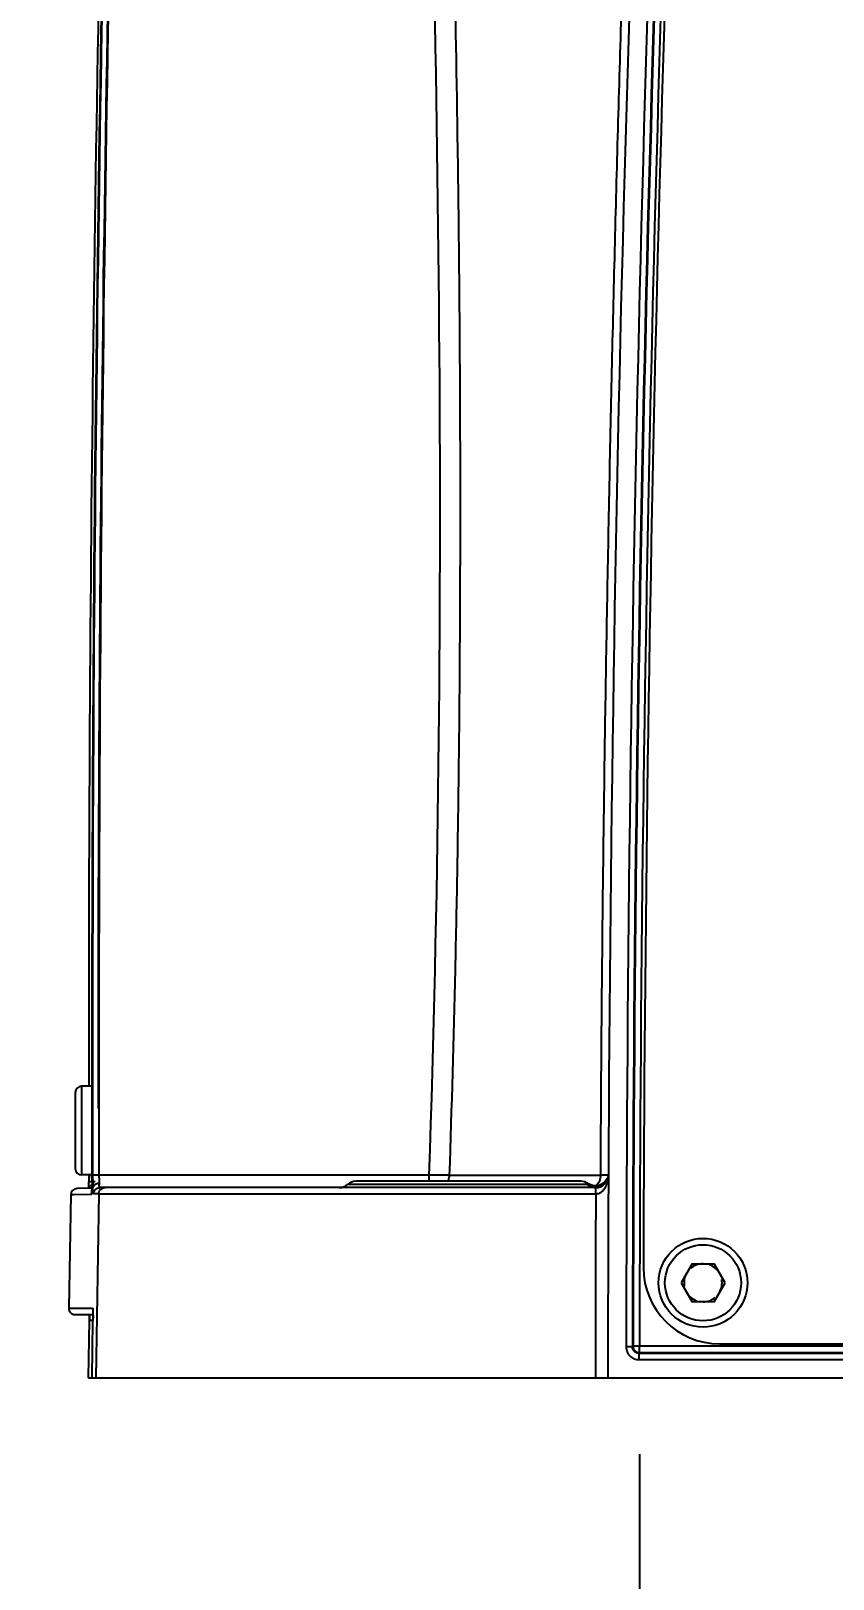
# Model space of a CAD drawing. Header units: millimetres. Extents: x 5828 to 6704, y 123 to 421.
# Drawn here: x 6335.03 to 6338.19, y 224.58 to 230.68 of the extents above; entities that cross this region are included whole.
import ezdxf

# ---------------------------------------------------------------- set-up
doc = ezdxf.new("R2010")
doc.units = ezdxf.units.MM
doc.layers.add('外形图', color=7, linetype='Continuous')
doc.layers.add('尺寸标注', color=7, linetype='Continuous')
doc.styles.add('微软雅黑', font='msyh.ttc', dxfattribs={"height": 1.5})
doc.dimstyles.new('尺寸标注_1_20比例', dxfattribs={"dimtxt": 1.5, "dimasz": 1.25, "dimexe": 0.5, "dimexo": 0.4, "dimgap": 0.5, "dimtad": 1, "dimdec": 1, "dimlfac": 20, "dimdsep": 46, "dimtxsty": '微软雅黑', "dimcen": 0.09, "dimadec": 0, "dimazin": 0, "dimtp": 0.01, "dimtm": 0.01, "dimtfac": 1, "dimtdec": 1, "dimtofl": 0, "dimtmove": 0, "dimatfit": 3, "dimfxl": 1, "dimtolj": 1, "dimarcsym": 0})

# ---------------------------------------------------------------- blocks, each defined once
blk = doc.blocks.new('*D1069')
at = {"layer": 'Defpoints', "color": 0}
for p in [(6331.7491, 225.6193), (6335.2009, 225.6193), (6335.2539, 225.3693)]:
    blk.add_point(p, dxfattribs=at)
at = {"layer": '尺寸标注', "color": 0, "lineweight": -2}
for p, q in [((6331.7491, 226.8693), (6331.7491, 230.1784)), ((6334.8009, 225.6193), (6331.2491, 225.6193)), ((6334.8539, 225.3693), (6331.2491, 225.3693)), ((6331.7491, 224.1193), (6331.7491, 222.8693))]:
    blk.add_line(p, q, dxfattribs=at)
at = {"layer": '尺寸标注', "color": 0}
for points in [[(6331.5408, 226.8693), (6331.9575, 226.8693), (6331.7491, 225.6193)], [(6331.9575, 224.1193), (6331.5408, 224.1193), (6331.7491, 225.3693)]]:
    blk.add_solid(points, dxfattribs=at)
at = {"layer": '尺寸标注', "color": 0, "insert": (6330.4883, 229.2245), "char_height": 1.5, "attachment_point": 5, "rotation": 90, "style": '微软雅黑'}
blk.add_mtext('\\A1;\\A1;{\\fAlibaba PuHuiTi 3.0 55 Regular|b0|i0|c134|p18;5}', dxfattribs=at)
blk = doc.blocks.new('*D1071')
at = {"layer": 'Defpoints', "color": 0}
for p in [(6337.4256, 225.4689), (6344.3264, 225.4689), (6344.3264, 218.6911)]:
    blk.add_point(p, dxfattribs=at)
at = {"layer": '尺寸标注', "color": 0, "lineweight": -2}
for p, q in [((6337.4256, 225.0689), (6337.4256, 218.1911)), ((6344.3264, 225.0689), (6344.3264, 218.1911)), ((6338.6756, 218.6911), (6343.0764, 218.6911))]:
    blk.add_line(p, q, dxfattribs=at)
at = {"layer": '尺寸标注', "color": 0}
for points in [[(6338.6756, 218.8994), (6338.6756, 218.4828), (6337.4256, 218.6911)], [(6343.0764, 218.4828), (6343.0764, 218.8994), (6344.3264, 218.6911)]]:
    blk.add_solid(points, dxfattribs=at)
at = {"layer": '尺寸标注', "color": 0, "insert": (6340.7748, 219.9627), "char_height": 1.5, "attachment_point": 5, "style": '微软雅黑'}
blk.add_mtext('\\A1;{\\fAlibaba PuHuiTi 3.0 55 Regular|b0|i0|c134|p18;137}', dxfattribs=at)

msp = doc.modelspace()

# ---------------------------------------------------------------- linework, layer by layer
at = {"layer": '外形图', "linetype": 'ByBlock'}
for p, q in [((6335.2684, 226.5193), (6335.2262, 226.5193)), ((6335.2262, 226.5193), (6335.2262, 226.1693)), ((6335.2012, 226.4943), (6335.2012, 226.1944)), ((6335.2675, 226.1693), (6335.2262, 226.1693)), ((6335.2547, 226.1693), (6335.2548, 226.1422)), ((6335.2674, 226.1425), (6335.2673, 226.1689)), ((6336.5955, 226.1691), (6335.2949, 226.1691)), ((6336.5955, 226.1691), (6336.5955, 226.1443)), ((6337.2716, 226.1678), (6336.6756, 226.1678)), ((6337.2716, 226.1753), (6337.2716, 226.1678)), ((6337.2982, 226.1541), (6337.2851, 226.1371)), ((6337.299, 226.1559), (6337.2863, 226.1381)), ((6337.2984, 226.1551), (6337.2982, 226.1541)), ((6335.264, 226.0927), (6335.1941, 226.0914)), ((6335.2708, 226.1169), (6335.2082, 226.1158)), ((6335.268, 226.1193), (6335.2667, 226.1193)), ((6335.2706, 226.1193), (6335.268, 226.1193)), ((6335.2707, 226.1178), (6335.2706, 226.1193)), ((6335.2708, 226.1143), (6335.2707, 226.1178)), ((6335.2939, 226.0948), (6335.2732, 226.0948)), ((6335.2939, 226.0948), (6335.282, 225.3693)), ((6335.2939, 226.0948), (6337.2534, 226.0948)), ((6337.2528, 226.1193), (6335.2982, 226.1193)), ((6337.2203, 226.1318), (6336.2748, 226.1318)), ((6337.1942, 226.1443), (6336.3078, 226.1443)), ((6337.2235, 226.1348), (6337.2231, 226.1345)), ((6337.2455, 226.1258), (6337.2235, 226.1348)), ((6337.2672, 226.1274), (6337.2455, 226.1258)), ((6337.2851, 226.1371), (6337.2661, 226.1271)), ((6337.2863, 226.1381), (6337.2672, 226.1274)), ((6335.1837, 226.0913), (6335.1759, 225.6448)), ((6335.1941, 226.0914), (6335.1837, 226.0913)), ((6337.6327, 225.8193), (6337.5894, 225.7443)), ((6337.6327, 225.8193), (6337.7193, 225.8193)), ((6337.7626, 225.7443), (6337.7193, 225.8193)), ((6337.5894, 225.7443), (6337.6327, 225.6693)), ((6337.7193, 225.6693), (6337.7626, 225.7443)), ((6337.7193, 225.6693), (6337.6327, 225.6693)), ((6335.1759, 225.6448), (6335.2693, 225.6448)), ((6335.2009, 225.6193), (6335.2713, 225.6193)), ((6335.2576, 225.6193), (6335.2577, 225.6138)), ((6335.2577, 225.6138), (6335.2576, 225.5956)), ((6335.2712, 225.6243), (6335.2714, 225.6116)), ((6335.2714, 225.6116), (6335.2713, 225.5956)), ((6335.2539, 225.3693), (6335.2576, 225.5956)), ((6335.2676, 225.3693), (6335.2713, 225.5956)), ((6337.398, 225.4913), (6337.373, 225.4913)), ((6337.398, 225.4913), (6337.4006, 225.4939)), ((6344.3514, 225.4939), (6337.4006, 225.4939)), ((6337.4256, 225.4689), (6337.4256, 225.4939)), ((6337.7409, 225.5039), (6344.0113, 225.5039)), ((6337.423, 225.4663), (6344.329, 225.4663)), ((6337.423, 225.4663), (6337.423, 225.4413)), ((6337.423, 225.4413), (6344.329, 225.4413)), ((6337.4256, 225.4689), (6344.3264, 225.4689)), ((6335.2539, 225.3693), (6346.4981, 225.3693))]:
    msp.add_line(p, q, dxfattribs=at)
for points in [[(6337.2661, 226.1271), (6337.2447, 226.1259), (6337.2235, 226.1348)], [(6335.2705, 225.6375), (6335.2708, 225.6332), (6335.2712, 225.6243)]]:
    msp.add_lwpolyline(points, dxfattribs=at)
for radius in [0.175, 0.15]:
    msp.add_circle((6337.676, 225.7443), radius, dxfattribs=at)
for centre, radius, start, end in [((6510.0277, 225.3693), 172.7267, 177.199864, 180), ((6510.0277, 225.3693), 172.6548, 177.199864, 179.959524), ((6510.0277, 225.3693), 172.6298, 177.199864, 179.959524), ((6510.0277, 225.3693), 172.6272, 177.199864, 179.958649), ((6510.0277, 225.3693), 172.6022, 177.199864, 179.958649), ((6510.0277, 225.3693), 172.5872, 177.211319, 179.855727), ((6558.6929, 226.6347), 223.4386, 178.474986, 180.029582), ((6561.4504, 226.6409), 226.1836, 178.494952, 180.119551), ((6561.76, 226.6426), 226.4906, 178.497435, 180.119821), ((6561.1457, 226.6433), 225.8543, 178.494091, 180.053846), ((6561.9954, 226.6435), 226.701, 178.499192, 180.119895), ((6335.2262, 226.4943), 0.025, 90, 180), ((6335.2262, 226.1943), 0.025, 180, 270), ((6337.2529, 226.1693), 0.05, 269.97114, 359.73471), ((6335.2087, 226.0908), 0.025, 91.00001, 179.00014), ((6334.5096, 226.1372), 0.7451, 358.52367, 359.71943), ((6334.1845, 226.1402), 1.0703, 359.64683, 0.11174), ((6336.2417, 226.1693), 0.05, 270, 311.40962), ((6336.3078, 226.0943), 0.05, 90, 131.40962), ((6337.1942, 226.0943), 0.05, 54.06638, 90), ((6337.2533, 226.1687), 0.0495, 228.19088, 241.9763), ((6337.2529, 226.1681), 0.0488, 242.00523, 269.91384), ((6337.2529, 226.1705), 0.0506, 251.6398, 273.51411), ((6337.2529, 226.1703), 0.0504, 273.56827, 296.93156), ((6337.253, 226.17), 0.0501, 296.94574, 317.54777), ((6337.2534, 226.1696), 0.0496, 317.60138, 320.35159), ((6337.2521, 226.1704), 0.0511, 320.61836, 327.1051), ((6337.7411, 225.8039), 0.3, 179.99417, 269.99201), ((6337.676, 225.7443), 0.075, 90, 130.00237), ((6337.676, 225.7443), 0.075, 30, 70.00237), ((6337.676, 225.7443), 0.075, 150, 190.00237), ((6337.676, 225.7443), 0.075, 330, 10.00237), ((6337.676, 225.7443), 0.075, 210, 250.00237), ((6337.676, 225.7443), 0.075, 270, 310.00237), ((6335.2009, 225.6443), 0.025, 179, 270), ((6334.3003, 225.611), 0.9574, 359.08202, 0.21272), ((6334.5873, 225.6113), 0.6705, 0.27715, 0.721), ((6334.727, 225.6113), 0.5445, 0.33367, 1.42222), ((6334.4435, 225.6094), 0.8279, 359.0452, 0.35046), ((6337.4256, 225.4939), 0.025, 179.97507, 269.98358)]:
    msp.add_arc(centre, radius, start, end, dxfattribs=at)
for points, knots in [([(6337.4744, 233.8099), (6337.459, 233.492), (6337.4301, 232.8561), (6337.3918, 231.9021), (6337.3641, 231.1069), (6337.3447, 230.4706), (6337.3315, 229.9934), (6337.3196, 229.5161), (6337.309, 229.0388), (6337.2995, 228.5615), (6337.2912, 228.0842), (6337.2842, 227.6069), (6337.2765, 226.9706), (6337.2729, 226.4934), (6337.2716, 226.1753)], [0, 0, 0, 0, 0.125007, 0.250017, 0.375029, 0.437537, 0.500044, 0.562551, 0.625057, 0.687561, 0.750062, 0.812559, 0.875049, 1, 1, 1, 1]), ([(6336.5694, 232.631), (6336.6027, 231.5552), (6336.6542, 229.4014), (6336.6326, 227.2464), (6336.5955, 226.1691)], [0, 0, 0, 0, 0.499616, 1, 1, 1, 1]), ([(6336.6522, 232.6372), (6336.6602, 232.3682), (6336.6754, 231.8299), (6336.6945, 231.0223), (6336.7067, 230.3488), (6336.7134, 229.8097), (6336.7167, 229.4053), (6336.7184, 229.0007), (6336.7184, 228.4612), (6336.7148, 227.9216), (6336.7071, 227.3819), (6336.6963, 226.8423), (6336.6848, 226.4376), (6336.6756, 226.1678)], [0, 0, 0, 0, 0.124778, 0.249642, 0.374579, 0.437073, 0.499583, 0.562106, 0.62464, 0.749734, 0.812293, 0.874859, 1, 1, 1, 1]), ([(6335.2949, 226.1691), (6335.2919, 226.1691), (6335.2875, 226.1691), (6335.2817, 226.169), (6335.2779, 226.169), (6335.2748, 226.169), (6335.2724, 226.169), (6335.2709, 226.1689), (6335.2701, 226.1689), (6335.2699, 226.1689)], [0, 0, 0, 0, 0.359273, 0.533326, 0.688613, 0.815471, 0.910705, 0.972739, 1, 1, 1, 1]), ([(6335.2699, 226.1689), (6335.2699, 226.16), (6335.2701, 226.1435), (6335.2706, 226.127), (6335.271, 226.1193)], [0, 0, 0, 0, 0.536481, 1, 1, 1, 1]), ([(6335.2949, 226.1691), (6335.2949, 226.1661), (6335.2949, 226.1601), (6335.2952, 226.1515), (6335.2955, 226.1435), (6335.2957, 226.1383), (6335.2958, 226.1359)], [0, 0, 0, 0, 0.272293, 0.535504, 0.780772, 1, 1, 1, 1]), ([(6336.6756, 226.1678), (6336.6703, 226.1679), (6336.655, 226.1681), (6336.6282, 226.1685), (6336.6069, 226.1689), (6336.5955, 226.1691)], [0, 0, 0, 0, 0.198796, 0.573782, 1, 1, 1, 1]), ([(6336.6756, 226.1678), (6336.6755, 226.1657), (6336.6749, 226.1575), (6336.6727, 226.1495), (6336.6701, 226.1439)], [0, 0, 0, 0, 0.253785, 1, 1, 1, 1]), ([(6337.2716, 226.1678), (6337.2715, 226.1636), (6337.2706, 226.1552), (6337.2661, 226.1403), (6337.2596, 226.1303), (6337.254, 226.1257)], [0, 0, 0, 0, 0.272588, 0.535523, 1, 1, 1, 1]), ([(6337.2674, 226.0981), (6337.2707, 226.0996), (6337.2768, 226.1035), (6337.2843, 226.111), (6337.2903, 226.1196), (6337.295, 226.1289), (6337.2986, 226.1386), (6337.3019, 226.1519), (6337.3028, 226.1622), (6337.3029, 226.1691)], [0, 0, 0, 0, 0.129227, 0.256011, 0.381687, 0.506365, 0.63009, 0.753503, 1, 1, 1, 1]), ([(6337.2885, 226.1682), (6337.2873, 226.1681), (6337.2816, 226.168), (6337.276, 226.1679), (6337.2716, 226.1678)], [0, 0, 0, 0, 0.21818, 1, 1, 1, 1]), ([(6337.3024, 226.1689), (6337.3018, 226.1688), (6337.3002, 226.1687), (6337.2974, 226.1685), (6337.2933, 226.1683), (6337.2902, 226.1682), (6337.2885, 226.1682)], [0, 0, 0, 0, 0.124159, 0.33387, 0.626948, 1, 1, 1, 1]), ([(6335.2551, 226.1215), (6335.2548, 226.121), (6335.2544, 226.1198), (6335.2543, 226.1186), (6335.2543, 226.118)], [0, 0, 0, 0, 0.50848, 1, 1, 1, 1]), ([(6335.2579, 226.1422), (6335.2574, 226.1422), (6335.2566, 226.1422), (6335.2556, 226.1422), (6335.2551, 226.1422), (6335.255, 226.1422), (6335.2549, 226.1422), (6335.2548, 226.1422), (6335.2548, 226.1422), (6335.2547, 226.1422), (6335.2548, 226.1422), (6335.2548, 226.1422)], [0, 0, 0, 0, 0.464155, 0.784209, 0.889648, 0.928625, 0.958407, 0.97897, 0.990301, 0.992591, 1, 1, 1, 1]), ([(6335.2572, 226.1242), (6335.257, 226.124), (6335.2562, 226.1232), (6335.2555, 226.1223), (6335.2551, 226.1215)], [0, 0, 0, 0, 0.266827, 1, 1, 1, 1]), ([(6335.2787, 226.1299), (6335.2765, 226.13), (6335.2723, 226.1298), (6335.2664, 226.1288), (6335.2613, 226.127), (6335.2584, 226.1252), (6335.2572, 226.1242)], [0, 0, 0, 0, 0.286681, 0.558028, 0.798069, 1, 1, 1, 1]), ([(6335.2793, 226.1422), (6335.2752, 226.1422), (6335.2681, 226.1422), (6335.261, 226.1422), (6335.2579, 226.1422)], [0, 0, 0, 0, 0.567523, 1, 1, 1, 1]), ([(6335.2587, 226.123), (6335.2586, 226.1227), (6335.2582, 226.1216), (6335.258, 226.1204), (6335.2579, 226.1195)], [0, 0, 0, 0, 0.255641, 1, 1, 1, 1]), ([(6335.2674, 226.1048), (6335.2664, 226.1029), (6335.2647, 226.099), (6335.264, 226.0947), (6335.264, 226.0927)], [0, 0, 0, 0, 0.514953, 1, 1, 1, 1]), ([(6335.265, 226.096), (6335.2649, 226.0955), (6335.2647, 226.0947), (6335.2645, 226.0937), (6335.2643, 226.093), (6335.2641, 226.0927), (6335.264, 226.0927)], [0, 0, 0, 0, 0.410494, 0.709739, 0.90221, 1, 1, 1, 1]), ([(6335.2667, 226.1193), (6335.2665, 226.1146), (6335.2662, 226.1082), (6335.2655, 226.1004), (6335.2652, 226.0973), (6335.265, 226.096)], [0, 0, 0, 0, 0.599883, 0.829295, 1, 1, 1, 1]), ([(6335.2674, 226.1425), (6335.2674, 226.1405), (6335.2674, 226.1328), (6335.2673, 226.125), (6335.2672, 226.1193)], [0, 0, 0, 0, 0.259239, 1, 1, 1, 1]), ([(6335.2835, 226.1335), (6335.2818, 226.1328), (6335.2785, 226.1312), (6335.2744, 226.1278), (6335.2717, 226.1238), (6335.2709, 226.1208), (6335.2708, 226.1193)], [0, 0, 0, 0, 0.284889, 0.544782, 0.781064, 1, 1, 1, 1]), ([(6335.2732, 226.0948), (6335.2731, 226.0948), (6335.2727, 226.0953), (6335.2724, 226.0963), (6335.2721, 226.0978), (6335.2718, 226.1), (6335.2715, 226.1028), (6335.2711, 226.1077), (6335.2709, 226.1116), (6335.2708, 226.1143)], [0, 0, 0, 0, 0.026791, 0.077684, 0.157721, 0.269356, 0.411577, 0.582042, 1, 1, 1, 1]), ([(6335.2732, 226.0948), (6335.2733, 226.0963), (6335.2737, 226.0994), (6335.2756, 226.1056), (6335.2802, 226.1127), (6335.2874, 226.1171), (6335.2935, 226.119), (6335.2967, 226.1193), (6335.2982, 226.1193)], [0, 0, 0, 0, 0.118086, 0.243287, 0.500241, 0.75704, 0.882086, 1, 1, 1, 1]), ([(6335.2958, 226.1359), (6335.2937, 226.1359), (6335.2895, 226.1354), (6335.2854, 226.1343), (6335.2835, 226.1335)], [0, 0, 0, 0, 0.506546, 1, 1, 1, 1]), ([(6335.2939, 226.0948), (6335.294, 226.098), (6335.295, 226.1028), (6335.2981, 226.1085), (6335.3013, 226.1123), (6335.305, 226.1153), (6335.3108, 226.1183), (6335.3157, 226.1193), (6335.3189, 226.1193)], [0, 0, 0, 0, 0.249357, 0.375, 0.500296, 0.625548, 0.751063, 1, 1, 1, 1]), ([(6335.2958, 226.1359), (6335.2958, 226.1355), (6335.2959, 226.1346), (6335.2958, 226.1331), (6335.2959, 226.1321), (6335.2959, 226.1316)], [0, 0, 0, 0, 0.261636, 0.639604, 1, 1, 1, 1]), ([(6335.2963, 226.125), (6335.2963, 226.1255), (6335.296, 226.1277), (6335.2959, 226.1298), (6335.2958, 226.1316)], [0, 0, 0, 0, 0.217467, 1, 1, 1, 1]), ([(6335.2972, 226.1208), (6335.297, 226.1214), (6335.2967, 226.1228), (6335.2964, 226.1242), (6335.2963, 226.125)], [0, 0, 0, 0, 0.426916, 1, 1, 1, 1]), ([(6335.2982, 226.1193), (6335.298, 226.1193), (6335.2977, 226.1197), (6335.2974, 226.1202), (6335.2973, 226.1206), (6335.2972, 226.1208)], [0, 0, 0, 0, 0.340378, 0.626427, 1, 1, 1, 1]), ([(6337.2203, 226.1318), (6337.2205, 226.1321), (6337.221, 226.1325), (6337.2216, 226.1332), (6337.2222, 226.1337), (6337.2227, 226.1341), (6337.223, 226.1344), (6337.2232, 226.1345), (6337.2233, 226.1346), (6337.2234, 226.1347), (6337.2235, 226.1348), (6337.2235, 226.1348), (6337.2235, 226.1348), (6337.2235, 226.1348)], [0, 0, 0, 0, 0.239756, 0.44528, 0.617344, 0.756683, 0.86399, 0.905836, 0.939915, 0.966301, 0.985065, 0.996276, 1, 1, 1, 1]), ([(6337.2231, 226.1345), (6337.223, 226.1344), (6337.222, 226.1335), (6337.221, 226.1326), (6337.2203, 226.1318)], [0, 0, 0, 0, 0.153289, 1, 1, 1, 1]), ([(6337.237, 226.1224), (6337.2354, 226.123), (6337.2295, 226.1253), (6337.2239, 226.1287), (6337.2203, 226.1318)], [0, 0, 0, 0, 0.251469, 1, 1, 1, 1]), ([(6337.2534, 226.0948), (6337.253, 226.0343), (6337.2525, 225.9436), (6337.2522, 225.8227), (6337.2522, 225.732), (6337.2523, 225.6414), (6337.2524, 225.5205), (6337.2525, 225.4298), (6337.2527, 225.3693)], [0, 0, 0, 0, 0.25, 0.375, 0.5, 0.625, 0.75, 1, 1, 1, 1]), ([(6337.2534, 226.0948), (6337.2534, 226.0964), (6337.2533, 226.0995), (6337.2532, 226.1041), (6337.2532, 226.1077), (6337.2531, 226.1103), (6337.2531, 226.1121), (6337.253, 226.1137), (6337.253, 226.1151), (6337.253, 226.1164), (6337.2529, 226.1174), (6337.2529, 226.1181), (6337.2529, 226.1186), (6337.2529, 226.1188), (6337.2529, 226.119), (6337.2529, 226.1192), (6337.2529, 226.1193), (6337.2529, 226.1193), (6337.2529, 226.1193)], [0, 0, 0, 0, 0.19504, 0.383559, 0.557029, 0.635754, 0.708262, 0.773939, 0.832173, 0.882353, 0.924001, 0.956843, 0.969881, 0.980622, 0.989034, 0.995085, 0.998746, 1, 1, 1, 1]), ([(6337.2534, 226.0948), (6337.2559, 226.0948), (6337.2607, 226.0955), (6337.2652, 226.0971), (6337.2674, 226.0981)], [0, 0, 0, 0, 0.500799, 1, 1, 1, 1]), ([(6337.2976, 226.1472), (6337.2974, 226.1468), (6337.2966, 226.1453), (6337.2957, 226.1437), (6337.295, 226.1426)], [0, 0, 0, 0, 0.247484, 1, 1, 1, 1]), ([(6337.2996, 226.1517), (6337.2995, 226.1513), (6337.2988, 226.1498), (6337.2981, 226.1483), (6337.2976, 226.1472)], [0, 0, 0, 0, 0.244037, 1, 1, 1, 1]), ([(6335.2693, 225.6448), (6335.2694, 225.6447), (6335.2695, 225.6446), (6335.2698, 225.6442), (6335.27, 225.6432), (6335.2703, 225.6416), (6335.2705, 225.6393), (6335.2708, 225.6365), (6335.271, 225.633), (6335.2711, 225.6291), (6335.2712, 225.6263), (6335.2712, 225.6248)], [0, 0, 0, 0, 0.009518, 0.024601, 0.075841, 0.157422, 0.270357, 0.41354, 0.584557, 0.780922, 1, 1, 1, 1]), ([(6335.2608, 225.5953), (6335.2603, 225.5954), (6335.2597, 225.5954), (6335.2589, 225.5955), (6335.2585, 225.5955), (6335.2581, 225.5955), (6335.2579, 225.5955), (6335.2577, 225.5956), (6335.2576, 225.5956), (6335.2576, 225.5956)], [0, 0, 0, 0, 0.425476, 0.594663, 0.734604, 0.845154, 0.926186, 0.977655, 1, 1, 1, 1]), ([(6335.2712, 225.595), (6335.2701, 225.595), (6335.2667, 225.5951), (6335.2632, 225.5952), (6335.2608, 225.5953)], [0, 0, 0, 0, 0.302875, 1, 1, 1, 1]), ([(6337.373, 225.4913), (6337.3731, 225.4848), (6337.3755, 225.4716), (6337.3867, 225.455), (6337.4033, 225.4438), (6337.4165, 225.4414), (6337.423, 225.4413)], [0, 0, 0, 0, 0.250028, 0.5, 0.749972, 1, 1, 1, 1]), ([(6337.423, 225.4663), (6337.4197, 225.4663), (6337.4132, 225.4676), (6337.4048, 225.4731), (6337.3993, 225.4815), (6337.398, 225.488), (6337.398, 225.4913)], [0, 0, 0, 0, 0.250068, 0.499888, 0.74982, 1, 1, 1, 1])]:
    msp.add_open_spline(points, degree=3, knots=knots, dxfattribs=at)

# ---------------------------------------------------------------- dimensions: what is measured, and where the dimension line sits
at = {"layer": '尺寸标注'}
dim = msp.add_linear_dim(base=(6331.7491, 225.6193), p1=(6335.2539, 225.3693), p2=(6335.2009, 225.6193), angle=90, text='\\A1;{\\fAlibaba PuHuiTi 3.0 55 Regular|b0|i0|c134|p18;<>}', dimstyle='尺寸标注_1_20比例', dxfattribs=at)
dim.commit()
dim.dimension.update_dxf_attribs({"geometry": '*D1069', "text_midpoint": (6331.7491, 229.2245), "dimtype": 160})
dim = msp.add_linear_dim(base=(6344.3264, 218.6911), p1=(6337.4256, 225.4689), p2=(6344.3264, 225.4689), text='{\\fAlibaba PuHuiTi 3.0 55 Regular|b0|i0|c134|p18;137}', dimstyle='尺寸标注_1_20比例', dxfattribs=at)
dim.commit()
dim.dimension.update_dxf_attribs({"geometry": '*D1071', "text_midpoint": (6340.7748, 218.6911), "dimtype": 160})

doc.saveas('drawing.dxf')
